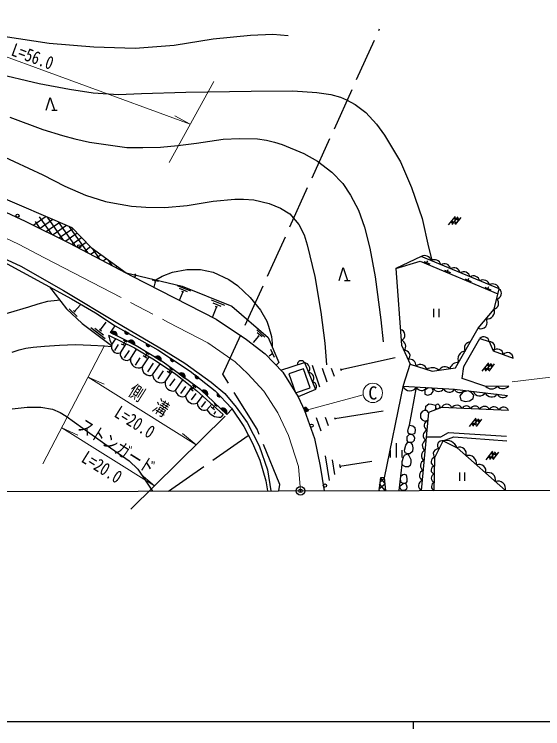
# Model space of a CAD drawing. Units: millimetres, scale not verified. Extents: x 40000 to 680000, y 20000 to 380000.
# Drawn here: x 112482 to 186014, y 204000 to 303339 of the extents above; entities that cross this region are included whole.
import ezdxf
from ezdxf.enums import TextEntityAlignment as Align

# ---------------------------------------------------------------- set-up
doc = ezdxf.new("R2010")
doc.units = ezdxf.units.MM
doc.header["$LTSCALE"] = 1000
doc.header["$PDMODE"] = 32
doc.header["$PDSIZE"] = 500
doc.linetypes.add('CHAIN', pattern=[18.5, 12, -1.5, 3.5, -1.5])
doc.linetypes.add('DASHED', pattern=[7.5, 6, -1.5])
for name, color, linetype, lineweight in [('M-BGD', 7, 'Continuous', 25), ('M-BMK', 2, 'CHAIN', 13), ('M-BMK-OTRS', 5, 'Continuous', 25), ('M-BMK-ROW', 30, 'DASHED', 25), ('M-BMK-SRVR', 3, 'Continuous', 25), ('M-STR-HTXT', 7, 'Continuous', 13), ('M-STR-STRC', 7, 'Continuous', 25), ('M-TTL-BAND', 7, 'Continuous', 25)]:
    doc.layers.add(name, color=color, linetype=linetype, lineweight=lineweight)
doc.layers.add('M-OTRS', color=6, linetype='Continuous')
doc.styles.add('ＭＳ ゴシック', font='')
doc.styles.get('ＭＳ ゴシック').set_extended_font_data('MS Gothic')

msp = doc.modelspace()

# ---------------------------------------------------------------- hatches: boundary and pattern name
at = {"layer": 'M-BGD'}
for points in [[(125915, 259063, -0.82183), (126799, 258614)], [(127857, 259270), (128402, 258961, -0.84072)], [(128343, 257830, -0.82183), (129227, 257381)], [(130840, 257575), (131384, 257265, -0.84072)], [(132067, 255649, -0.82183), (132913, 255133)], [(134221, 255500), (134745, 255158, -0.84072)], [(135427, 253335, -0.82183), (136228, 252751)], [(137672, 253153), (138166, 252769, -0.84072)], [(138610, 250976, -0.82183), (139331, 250297)], [(140757, 250665), (141188, 250212, -0.84072)], [(141251, 248492, -0.82183), (141972, 247813)]]:
    msp.add_hatch(color=256, dxfattribs=at).paths.add_polyline_path(points)
at = {"layer": 'M-STR-STRC'}
msp.add_hatch(color=256, dxfattribs=at).paths.add_polyline_path([(153340, 248427, -1), (152901, 248189, -1)])

# ---------------------------------------------------------------- linework, layer by layer
at = {"layer": 'M-BGD'}
for p, q in [((117704, 289994), (118457, 289994)), ((116926, 275213), (115197, 274002)), ((117719, 272754), (116010, 275195)), ((172922, 274069), (173869, 275242)), ((116085, 273563), (115422, 274509)), ((117869, 274805), (116091, 273560)), ((118813, 274397), (116985, 273117)), ((119353, 271945), (117126, 275126)), ((121021, 271090), (118658, 274464)), ((173318, 274288), (173536, 274558)), ((173406, 274098), (174234, 275153)), ((173723, 274790), (173941, 275060)), ((173734, 274231), (173952, 274501)), ((173889, 274088), (174659, 275104)), ((174131, 274723), (174349, 274993)), ((119756, 273990), (117878, 272675)), ((120625, 273530), (118772, 272233)), ((122714, 270196), (120189, 273803)), ((121242, 272894), (119666, 271791)), ((121858, 272257), (120547, 271339)), ((122475, 271621), (121418, 270880)), ((123091, 270984), (122288, 270421)), ((123826, 270431), (123158, 269962)), ((124408, 269303), (123406, 270734)), ((124577, 269888), (124028, 269504)), ((125328, 269346), (124898, 269045)), ((126102, 268409), (125566, 269174)), ((126080, 268804), (125768, 268586)), ((126831, 268262), (126638, 268127)), ((169481, 268978), (170310, 268628)), ((169895, 268803), (170012, 269079)), ((127582, 267719), (127508, 267668)), ((127796, 267516), (127727, 267615)), ((172344, 267768), (173173, 267418)), ((172759, 267593), (172876, 267869)), ((132565, 266172), (131689, 266377)), ((158454, 266332), (159207, 266332)), ((175212, 266557), (176041, 266206)), ((175626, 266382), (175743, 266658)), ((132093, 266128), (131922, 265398)), ((132195, 266104), (131991, 266152)), ((137030, 264822), (135175, 265570)), ((177980, 265387), (178809, 265036)), ((178395, 265212), (178512, 265488)), ((136569, 264749), (135457, 265198)), ((135923, 264751), (135474, 263638)), ((136053, 264698), (135793, 264803)), ((141761, 262849), (139907, 263597)), ((120133, 262360), (121230, 261338)), ((120845, 262025), (121663, 262903)), ((140610, 262667), (140049, 261276)), ((141278, 262721), (140165, 263170)), ((140739, 262615), (140480, 262719)), ((170838, 262406), (170838, 261232)), ((171538, 262406), (171538, 261232)), ((120717, 262144), (120973, 261905)), ((124470, 259453), (125284, 260530)), ((123147, 259775), (125142, 258268)), ((123709, 259689), (124906, 258785)), ((124330, 259558), (124610, 259347)), ((147367, 258462), (146233, 259444)), ((125915, 259063), (126799, 258614)), ((128402, 258961), (127857, 259270)), ((146486, 258590), (145700, 257683)), ((146983, 258477), (146302, 259066)), ((146565, 258521), (146406, 258659)), ((126068, 257418), (126595, 258233)), ((126483, 256608), (127007, 257406)), ((127241, 256259), (128056, 257520)), ((127359, 257526), (127898, 257263)), ((127623, 258065), (128162, 257802)), ((127892, 257934), (127629, 257395)), ((128343, 257830), (129227, 257381)), ((131384, 257265), (130840, 257575)), ((127828, 255549), (128495, 256596)), ((128666, 255412), (129494, 256784)), ((130727, 256391), (131241, 256081)), ((148676, 255620), (148201, 256722)), ((129329, 254537), (129984, 255561)), ((130302, 254318), (131270, 255712)), ((130417, 255877), (130931, 255567)), ((130984, 256236), (130674, 255722)), ((132067, 255649), (132913, 255133)), ((134745, 255158), (134221, 255500)), ((148439, 256171), (147966, 255805)), ((157924, 253961), (165460, 255601)), ((131056, 253633), (131842, 254835)), ((131729, 253198), (132774, 254748)), ((153922, 254527), (154944, 251558)), ((177578, 253701), (178525, 254875)), ((178061, 253730), (178890, 254786)), ((178379, 254422), (178597, 254692)), ((178545, 253720), (179314, 254736)), ((178787, 254355), (179005, 254625)), ((132497, 252633), (133224, 253763)), ((133487, 252240), (134427, 253633)), ((133752, 253727), (134250, 253391)), ((134336, 254056), (134001, 253559)), ((134088, 254224), (134585, 253889)), ((135427, 253335), (136228, 252751)), ((155330, 254125), (155981, 252234)), ((156595, 254137), (156985, 253003)), ((157879, 254093), (157970, 253828)), ((177974, 253921), (178192, 254190)), ((178390, 253863), (178608, 254133)), ((134129, 251657), (134867, 252633)), ((134914, 251023), (135923, 252518)), ((138166, 252769), (137672, 253153)), ((135665, 250633), (136356, 251573)), ((136327, 250237), (137205, 251514)), ((136920, 251356), (137392, 250986)), ((137526, 251644), (137156, 251171)), ((137290, 251829), (137762, 251459)), ((137156, 249711), (137799, 250592)), ((138610, 250976), (139331, 250297)), ((141188, 250212), (140757, 250665)), ((137952, 249277), (138676, 250262)), ((138526, 248712), (139133, 249509)), ((139278, 248344), (139963, 249106)), ((139884, 248774), (140330, 248373)), ((140508, 249019), (140107, 248573)), ((140285, 249220), (140731, 248819)), ((141251, 248492), (141972, 247813)), ((140289, 247736), (140551, 248128)), ((141555, 247675), (141218, 247300)), ((157078, 247156), (163815, 248201)), ((154480, 247280), (155161, 245399)), ((155745, 247312), (156153, 246183)), ((157030, 247288), (157125, 247024)), ((175820, 246024), (176768, 247197)), ((176216, 246243), (176434, 246513)), ((176304, 246053), (177133, 247109)), ((176621, 246745), (176839, 247015)), ((176632, 246186), (176850, 246456)), ((176787, 246043), (177557, 247059)), ((177030, 246678), (177247, 246948)), ((165652, 241702), (165652, 243695)), ((164852, 241702), (164852, 242748)), ((166452, 241702), (166452, 242748)), ((178148, 241401), (179095, 242574)), ((178632, 241430), (179461, 242486)), ((178949, 242122), (179167, 242392)), ((179115, 241420), (179885, 242436)), ((155738, 241956), (156280, 238498)), ((156736, 241404), (157061, 239329)), ((178544, 241621), (178762, 241890)), ((178960, 241563), (179178, 241833)), ((179358, 242055), (179575, 242325)), ((157750, 240748), (157825, 240263)), ((157787, 240505), (162233, 241202)), ((174432, 239627), (174432, 238453)), ((175132, 239627), (175132, 238453)), ((163999, 238781), (163334, 238223)), ((164062, 238137), (163422, 238900)), ((164073, 238026), (163217, 237308)), ((164113, 237103), (163313, 238057)), ((163299, 237101), (163204, 237214)), ((164146, 237272), (163944, 237103))]:
    msp.add_line(p, q, dxfattribs=at)
at = {"layer": 'M-BGD', "linetype": 'DASHED'}
for p, q in [((167464, 246223), (168461, 251507)), ((166057, 237107), (166470, 240724))]:
    msp.add_line(p, q, dxfattribs=at)
at = {"layer": 'M-BGD'}
for points in [[(67391, 302234), (70751, 302782), (74476, 303096), (78652, 303270), (84709, 303339), (89721, 302991), (101765, 301391), (110943, 300278), (117347, 299339), (123543, 298817), (129321, 298643), (134751, 299060), (140147, 299930), (145333, 300452), (148450, 300589), (150608, 300380)], [(109654, 295211), (115948, 293717), (120144, 292914), (123473, 292397), (126986, 292208), (130186, 292302), (136351, 292525), (145461, 292631), (151245, 292678), (154563, 292478), (156551, 292172), (157892, 291831), (158706, 291454), (159895, 290805), (161394, 289702), (162896, 288043), (164019, 286521), (166240, 282819), (167759, 279259), (169238, 274959), (170119, 270966), (170591, 269146)], [(116917, 289994), (117499, 291776), (118082, 289994)], [(111858, 289022), (116450, 287321), (119203, 286506), (120918, 286036), (122952, 285579), (125234, 285234), (128150, 284829), (130390, 284829), (132811, 284884), (135260, 285078), (137833, 285423), (141540, 285990), (143802, 286088), (146319, 286005), (147592, 285839), (148712, 285562), (149777, 285231), (152765, 283986), (154688, 282936), (156685, 281397), (158206, 279794), (159271, 278204), (160364, 276088), (161213, 273728), (161960, 270797), (162679, 266844), (163496, 260848), (163808, 257799)], [(71615, 283066), (76766, 283767), (83381, 284633), (94310, 283250), (97646, 282553), (101489, 281391), (105341, 280148), (109474, 278432), (120486, 273674), (123164, 270909), (128048, 267383)], [(110425, 283793), (116474, 281001), (119536, 279446), (122393, 278185), (125155, 277308), (126432, 277069), (128794, 276654), (130806, 276542), (133415, 276480), (136528, 276767), (140151, 277341), (143184, 277629), (144381, 277629), (145802, 277517), (147957, 277022), (149534, 276381), (150843, 275583), (152088, 274100), (152839, 272664), (153254, 271276), (154296, 266895), (155139, 261899), (155702, 257590), (155921, 254580)], [(71615, 283066), (81674, 283041), (86332, 282639), (90286, 282074), (94372, 281222), (98528, 280094), (105355, 278043), (108682, 277008), (114006, 274591), (120086, 271583), (128887, 266940)], [(69909, 275989), (73620, 276423), (78448, 276631), (82581, 276429), (87825, 275827), (93888, 274489), (105050, 271835), (108246, 270685), (113381, 268312), (119316, 264939), (126902, 260384), (133288, 256640), (136222, 254842), (139887, 252189), (141784, 250603), (143371, 248714), (144904, 246584), (146545, 243332), (147721, 240009), (148195, 237067)], [(69950, 275564), (72311, 275831), (73686, 275965), (78485, 276021), (81981, 275884), (85011, 275548), (87631, 275170), (99937, 272458), (105136, 271245), (109917, 269455), (120433, 263791), (123770, 261819), (126537, 260020), (132442, 256664), (136956, 253712), (140448, 250991), (142731, 248588), (144433, 246034), (145651, 243707), (146655, 241350), (147481, 238473), (147720, 237065)], [(167586, 254709), (170628, 253706), (173888, 254173), (177049, 259673), (179242, 262349), (179966, 265143), (169116, 269648), (165568, 267998)], [(165568, 267998), (168967, 269033), (179789, 264460)], [(103392, 267862), (104174, 267364), (105169, 266793), (106018, 266208), (106626, 265622), (107153, 264986), (107563, 264269), (107983, 263086), (108547, 262113), (109001, 261747), (109484, 261528), (109923, 261535), (110494, 261528), (111658, 261828), (114498, 262647), (115790, 263059), (117152, 263439), (118462, 263600), (118782, 263629)], [(128048, 267383), (135848, 265557), (142753, 262773), (147803, 258402), (149301, 254929), (148907, 254554)], [(132161, 266420), (133041, 266939), (134499, 267469), (136505, 267867), (138378, 267834), (140151, 267502), (142338, 266475), (143565, 265631), (145312, 263937), (146737, 262181), (147632, 260690), (147866, 259972), (148268, 258555), (148374, 257625), (148389, 257044)], [(157667, 266332), (158249, 268114), (158832, 266332)], [(165568, 267998), (166376, 257327), (167586, 254709)], [(128887, 266940), (140583, 260963), (144815, 258133), (147406, 256133), (149829, 253585), (151967, 250132), (152853, 248252)], [(117367, 265442), (119750, 262389), (121941, 260347), (126023, 257265)], [(142814, 248464), (142080, 247712), (138437, 251138), (133218, 254947), (129227, 257381), (125856, 259093), (126537, 260020)], [(125602, 258718), (129199, 256962), (131972, 255289), (134942, 253286), (137816, 251036), (141555, 247675)], [(112182, 256336), (113147, 256674), (114084, 256906), (115108, 257070), (116705, 257205), (118781, 257350), (120983, 257408), (123112, 257331), (125021, 257223), (126007, 257153)], [(181285, 251625), (178097, 251599), (174812, 252696), (175050, 254358), (177269, 258264), (178574, 257834), (179120, 256541), (181913, 255546)], [(149593, 253834), (152853, 254902), (154404, 251179), (151967, 250132)], [(164162, 237103), (163987, 238907), (166630, 251774), (167586, 254709)], [(166598, 251615), (173734, 251200), (181136, 250354)], [(112182, 248478), (114281, 248718), (116161, 248698), (117800, 248419), (118880, 247959), (119720, 247439), (122006, 245775), (125405, 243397), (128464, 241239), (129683, 240100), (131702, 237029)], [(181273, 248264), (171918, 248673), (170135, 247972), (169122, 237114)], [(169710, 248252), (169764, 248839), (170152, 249151), (170540, 249140), (171111, 249011), (171111, 248623), (171026, 248322)], [(171111, 249011), (171432, 249172), (171663, 248954), (171715, 248792), (171581, 248541), (171311, 248434), (171111, 248623)], [(152853, 248252), (154262, 244356), (155051, 240526), (155590, 237083)], [(170135, 247972), (169894, 248235), (169527, 248268), (169225, 248085), (168999, 247805), (169021, 247212), (169236, 246943), (169613, 246781), (170034, 246887)], [(169819, 244586), (171849, 244586), (172922, 245195), (180970, 244669)], [(170915, 237119), (171021, 241727), (172182, 244033), (173643, 244575), (181040, 244033)], [(172182, 244033), (174089, 243073), (180817, 237141)], [(163987, 238907), (163423, 238907), (163190, 237101)], [(166928, 238090), (167024, 237952), (167128, 237637), (167072, 237317), (166844, 237109), (166412, 237108), (166256, 237301), (166109, 237567), (166122, 237682), (166296, 237856), (166588, 238090)]]:
    msp.add_lwpolyline(points, dxfattribs=at)
for points in [[(151618, 250696), (153633, 251393), (152714, 254049), (150699, 253352)], [(170077, 251413), (169599, 251079), (169614, 250537), (169997, 250382), (170471, 250529), (170767, 250870), (170756, 251132), (170619, 251333)], [(175631, 250984), (174905, 250806), (174499, 250294), (174617, 249685), (175236, 249483), (175834, 249579), (176357, 249920), (176421, 250400), (176090, 250752)], [(167464, 246223), (167931, 246111), (168217, 245899), (168261, 245487), (168155, 245021), (167762, 244907), (167354, 245060), (167263, 245370), (167330, 245805)], [(167762, 244907), (167385, 244842), (167110, 244583), (167110, 244088), (167224, 243841), (167570, 243841), (167958, 243912), (168194, 244127), (168202, 244453), (168053, 244751)], [(167224, 243841), (167570, 243841), (167836, 243533), (167958, 243062), (167895, 242556), (167526, 242242), (167200, 242222), (166859, 242356), (166768, 242716), (166945, 243443)], [(167200, 242222), (167390, 241984), (167639, 241411), (167639, 241000), (167579, 240594), (167327, 240432), (166928, 240432), (166659, 240574), (166470, 240724), (166470, 241166), (166659, 241767), (166801, 242039)], [(166284, 239102), (166536, 239325), (166756, 239381), (166992, 239281), (167116, 238789), (167116, 238365), (166928, 238090), (166588, 238090), (166312, 238230), (166241, 238721)]]:
    msp.add_lwpolyline(points, close=True, dxfattribs=at)
for centre in [(112929, 275327), (121523, 271079), (153857, 246136), (155704, 237813)]:
    msp.add_circle(centre, 225, dxfattribs=at)
for centre, radius, start, end in [((169593, 268882), 903, 12.95798, 121.94613), ((170951, 268318), 903, 12.95798, 121.94613), ((172308, 267755), 903, 12.95798, 121.94613), ((129162, 267052), 225, 242.52061, 62.52061), ((173666, 267191), 903, 12.95798, 121.94613), ((175023, 266627), 903, 12.95798, 121.94613), ((176381, 266064), 903, 12.95798, 121.94613), ((177738, 265500), 903, 12.95798, 121.94613), ((179095, 264948), 893, 12.63095, 122.27317), ((179462, 264530), 797, 280.2779, 49.84282), ((179060, 263141), 813, 282.87976, 48.04306), ((178311, 261993), 996, 260.43394, 20.91938), ((177374, 260524), 912, 249.10998, 32.24334), ((166055, 258740), 780, 290.28666, 78.37415), ((128793, 259127), 3217, 187.29791, 212.09228), ((126313, 258751), 505, 344.24924, 141.90743), ((128156, 259163), 318, 160.27894, 320.49668), ((177818, 257734), 763, 7.5735, 136.00749), ((126901, 257088), 896, 158.43867, 292.28924), ((128741, 257519), 505, 344.24924, 141.90743), ((131139, 257467), 318, 160.27894, 320.49668), ((166112, 257184), 852, 315.40329, 75.55352), ((175954, 256941), 835, 89.60855, 210.60541), ((178590, 257079), 756, 314.55923, 91.21731), ((166847, 255889), 708, 309.1244, 100.46504), ((175319, 255404), 1115, 94.31658, 205.89736), ((179710, 255988), 808, 3.92606, 136.87004), ((128114, 256106), 887, 170.05997, 308.49809), ((129745, 255255), 1090, 171.71905, 300.71193), ((132439, 255308), 505, 339.79352, 137.45171), ((134513, 255375), 318, 156.70297, 316.92071), ((167495, 254474), 889, 358.22222, 103.02904), ((181102, 255479), 814, 4.75466, 136.04146), ((131312, 254135), 1026, 169.75918, 294.01672), ((152392, 254638), 530, 29.73211, 186.52806), ((152725, 254040), 871, 323.67469, 81.56543), ((168975, 253739), 922, 13.58608, 129.89468), ((172410, 253305), 1013, 48.04441, 148.26996), ((174209, 253761), 1161, 84.74494, 165.15101), ((135770, 252964), 505, 335.04683, 132.70502), ((153375, 252744), 782, 319.09102, 86.1491), ((170638, 252879), 1322, 46.48603, 125.482), ((132932, 253313), 1209, 185.46089, 297.33786), ((137953, 253004), 318, 151.96227, 312.18), ((134532, 252019), 1068, 168.08251, 290.96953), ((153881, 251579), 658, 322.60295, 82.63715), ((167557, 252041), 1050, 203.96999, 329.38716), ((169148, 251737), 725, 198.56378, 334.79338), ((171535, 251742), 841, 206.08308, 327.27406), ((178889, 252291), 1051, 221.17226, 319.77385), ((180482, 252433), 1139, 226.06395, 314.88217), ((135946, 251216), 1050, 190.60993, 291.24333), ((138904, 250565), 505, 327.92538, 125.58357), ((141012, 250476), 318, 143.43741, 303.65514), ((173009, 251600), 828, 202.21238, 331.14478), ((174441, 251502), 768, 203.09042, 323.85666), ((177235, 251197), 915, 199.03295, 327.91412), ((178896, 251084), 961, 202.80189, 324.14519), ((180467, 250971), 910, 209.64305, 317.30405), ((137505, 250376), 1187, 186.72606, 292.0991), ((138950, 249287), 999, 180.60497, 289.17875), ((141545, 248081), 505, 327.92538, 125.58357), ((153009, 248448), 225, 22.37875, 202.37875), ((172628, 248328), 790, 20.90504, 154.09152), ((174071, 248133), 851, 29.08119, 145.91538), ((175386, 248242), 647, 23.03591, 151.96066), ((176595, 248187), 686, 21.70024, 153.29632), ((177887, 248070), 753, 24.4784, 150.51816), ((179244, 247982), 782, 25.82007, 149.1765), ((180596, 247987), 731, 22.28419, 152.71238), ((141121, 249443), 2146, 210.83778, 272.59087), ((170273, 246168), 757, 108.37911, 240.96319), ((170157, 244777), 771, 109.05412, 240.28818), ((170026, 243379), 771, 109.05412, 240.28818), ((172036, 243383), 666, 77.38876, 229.17505), ((172594, 242477), 1610, 21.74461, 104.81919), ((169896, 241980), 771, 109.05412, 240.28818), ((171444, 242236), 662, 76.28938, 230.27442), ((174448, 242216), 930, 344.46359, 112.72987), ((171078, 241130), 599, 95.46791, 261.90609), ((175651, 240833), 1175, 352.02328, 105.17018), ((169765, 240581), 771, 109.05412, 240.28818), ((171037, 239979), 560, 94.47029, 262.90371), ((177175, 239797), 944, 344.75481, 112.43866), ((169635, 239183), 771, 109.05412, 240.28818), ((171091, 238832), 603, 101.7697, 255.60432), ((178450, 238601), 1016, 346.15989, 111.03357), ((169504, 237784), 771, 109.05412, 240.28818), ((179798, 237377), 1046, 346.99456, 110.1989), ((171138, 237678), 602, 109.09014, 248.28386)]:
    msp.add_arc(centre, radius, start, end, dxfattribs=at)
at = {"layer": 'M-BMK'}
msp.add_lwpolyline([(69603, 279173), (75688, 279445), (82245, 279437), (87155, 279124), (92669, 278372), (96827, 277544), (102959, 275670), (108194, 273649), (113084, 271379), (116697, 269481), (133962, 260499), (139399, 257641), (143197, 255035), (144981, 253365), (147203, 250941), (149172, 247922), (150628, 244769), (152010, 240457), (152309, 237076)], dxfattribs=at)
at = {"layer": 'M-BMK-OTRS'}
msp.add_line((93933, 236942), (206268, 237199), dxfattribs=at)
at = {"layer": 'M-BMK-ROW'}
msp.add_line((133952, 237034), (146265, 245661), dxfattribs=at)
msp.add_lwpolyline([(149302, 237069), (149454, 237978), (146265, 245661), (141519, 253283), (163322, 301306)], dxfattribs=at)
at = {"layer": 'M-BMK-SRVR'}
msp.add_circle((152309, 237076), 600, dxfattribs=at)
at = {"layer": 'M-OTRS'}
msp.add_point((152309, 237076), dxfattribs=at)
at = {"layer": 'M-STR-HTXT'}
for p, q in [((140254, 294008), (134021, 282709)), ((136968, 288051), (134803, 289209)), ((125009, 257175), (116476, 240849)), ((181769, 252211), (191870, 253445)), ((122770, 252892), (137770, 243452)), ((122770, 252892), (125010, 251886)), ((153121, 248300), (161050, 250416)), ((141842, 247467), (128697, 234509)), ((119080, 245830), (132001, 237766)), ((119080, 245830), (121323, 244833)), ((137770, 243452), (135894, 245036)), ((132001, 237766), (130119, 239343))]:
    msp.add_line(p, q, dxfattribs=at)
msp.add_lwpolyline([(70898, 300572), (106041, 299392), (136968, 288051)], dxfattribs=at)
msp.add_circle((162372, 250688), 1350, dxfattribs=at)
at = {"layer": 'M-STR-STRC'}
msp.add_circle((153121, 248308), 250, dxfattribs=at)
at = {"layer": 'M-TTL-BAND'}
for p, q in [((40000, 205000), (579000, 205000)), ((168000, 205000), (168000, 204000))]:
    msp.add_line(p, q, dxfattribs=at)

# ---------------------------------------------------------------- texts
at = {"layer": 'M-STR-HTXT', "style": 'ＭＳ ゴシック', "width": 0.8}
for s, rotation, p in [('L=56.0', 339.861, (114535, 296116)), ('側\u3000溝', 327.817, (130450, 248428)), ('L=20.0', 327.817, (128479, 245413)), ('ストンガード', 328.03, (125995, 242027)), ('L=20.0', 328.03, (123916, 239139))]:
    msp.add_text(s, height=1833, rotation=rotation, dxfattribs=at).set_placement(p, align=Align.BOTTOM_CENTER)
at = {"layer": 'M-STR-HTXT', "style": 'ＭＳ ゴシック'}
msp.add_text('C', height=1833, dxfattribs=at).set_placement((162372, 250688), align=Align.MIDDLE_CENTER)

doc.saveas('drawing.dxf')
